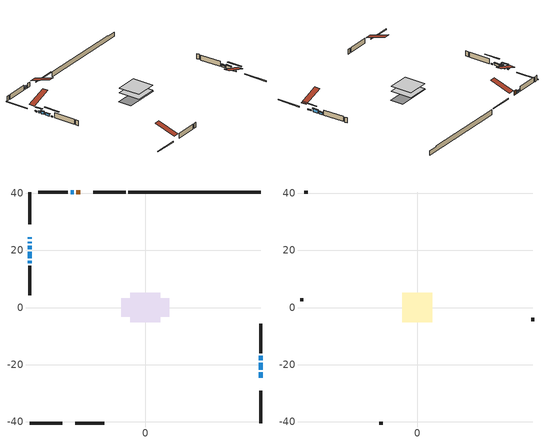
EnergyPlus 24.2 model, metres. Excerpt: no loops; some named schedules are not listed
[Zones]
conditioned space
 floor adiabatic (AdiabaticFloorConstruction): -5.18,-5.18 -5.18,5.18 5.18,5.18 5.18,-5.18 z0.92
 floor foundation (Slab1 construction): -8.38,-3.2 -8.38,3.2 8.38,3.2 8.38,-3.2 z-1.52
 wall outside (RimJoist1 construction): -6.82,40.44 -18.17,40.44 / -40.44,-40.44 -29.09,-40.44 / -40.44,40.44 -40.44,29.09 / 40.44,-40.44 40.44,-29.09 z0.92:1.22
 wall outside (AdiabaticWallConstruction 1): -22.69,40.44 -24.1,40.44 z0.92:2.95
 wall outside (AdiabaticWallConstruction): -40.44,24.57 -40.44,24.01 z0.92:1.13; 40.44,-24.57 40.44,-22.64 z0.92:1.45; -40.44,23.08 -40.44,22.52 / -40.44,19.55 -40.44,17.31 / -25.03,40.44 -26.15,40.44 / 40.44,-18.39 40.44,-16.94 z0.92:1.84; 40.44,-21.71 40.44,-19.32 z0.92:2.39; -40.44,21.6 -40.44,20.47 z0.92:2.04; -40.44,16.38 -40.44,15.46 z0.92:1.35
 wall outside (Wall1 construction): -27.08,40.44 -37.38,40.44 / -24.57,-40.44 -14.27,-40.44 / -40.44,14.54 -40.44,4.24 / 40.44,-16.02 40.44,-5.72 z0.92:3.36
 wall foundation (FoundationWall1 construction): -5.89,40.44,-1.52 -5.89,40.44,0.92 35.81,40.44,0.92 35.81,40.44,0.61 40.44,40.44,0.61 40.44,40.44,-1.52
 window (WindowConstruction 5): -40.44,24.57 -40.44,24.01 z0.92:1.12
 window (WindowConstruction 8): 40.44,-24.57 40.44,-22.64 z0.92:1.45
 window (WindowConstruction 6): -40.44,23.08 -40.44,22.52 z0.92:1.83
 window (WindowConstruction): 40.44,-21.71 40.44,-19.32 z0.92:2.39
 window (WindowConstruction 1): -40.44,21.59 -40.44,20.48 z0.92:2.04
 window (WindowConstruction 2): -40.44,19.55 -40.44,17.31 z0.92:1.83
 window (WindowConstruction 3): -25.03,40.44 -26.15,40.44 z0.92:1.83
 window (WindowConstruction 4): 40.44,-18.39 40.44,-16.94 z0.92:1.83
 window (WindowConstruction 7): -40.44,16.38 -40.44,15.47 z0.92:1.35
 door (Door): -22.69,40.44 -24.1,40.44 z0.92:2.95
 ceiling adiabatic (AdiabaticFloorConstruction): 5.18,-5.18 5.18,5.18 -5.18,5.18 -5.18,-5.18 z0.92
attic - vented
 floor to conditioned space (Floor1 construction Reversed): -5.18,-5.18 -5.18,5.18 5.18,5.18 5.18,-5.18 z3.36
 wall outside (Wall2 construction): -38.31,40.44 -39.51,40.44 / -13.34,-40.44 -12.14,-40.44 / -40.44,3.31 -40.44,2.11 / 40.44,-4.79 40.44,-3.58 z0.92:3.36
 roof outside (Roof1 construction): -21.76,40.44,3.36 -21.76,30.34,6.72 -19.1,30.34,6.72 -19.1,40.44,3.36; -25.5,-40.44,3.36 -25.5,-30.34,6.72 -28.16,-30.34,6.72 -28.16,-40.44,3.36; -40.44,25.5,3.36 -30.34,25.5,6.72 -30.34,28.16,6.72 -40.44,28.16,3.36; 40.44,-25.5,3.36 30.34,-25.5,6.72 30.34,-28.16,6.72 40.44,-28.16,3.36
shading: -40.44,23.71 -40.44,24.87 -40.9,24.87 -40.9,23.71 z1.42; 40.44,-19.9 40.44,-27.31 40.9,-27.31 40.9,-19.9 z4.19; -40.44,21 -40.44,24.6 -40.9,24.6 -40.9,21 z3.36; 40.44,-19.02 40.44,-22.01 40.9,-22.01 40.9,-19.02 z2.69; -40.44,20.18 -40.44,21.89 -40.9,21.89 -40.9,20.18 z2.34; -40.44,17.01 -40.44,19.85 -40.9,19.85 -40.9,17.01 z2.13; -26.45,40.44 -24.73,40.44 -24.73,40.9 -26.45,40.9 z2.13; 40.44,-16.65 40.44,-18.69 40.9,-18.69 40.9,-16.65 z2.13; -40.44,12.12 -40.44,19.73 -40.9,19.73 -40.9,12.12 z4.7
[Building]
Building 1: Terrain=Suburbs
[Site:Location]
Cold Lake AP_AB: Latitude {deg}=54.42; Longitude {deg}=-110.23; Time Zone {hr}=-7; Elevation {m}=541; Keep Site Location Information=Yes
[Site:GroundTemperature:Shallow]
-2.84258, -5.28083, -5.47609, -4.31902, 0.325987, 4.94935, 8.95756, 11.4967, 11.7124, 9.64724, 5.74124, 1.25971
[Site:WaterMainsTemperature]
Calculation Method=Schedule; Temperature Schedule=mains temperature schedule
[Material] Roughness=Rough; Thermal Absorptance=0.9
Name | Thickness {m} | Conductivity {W/m-K} | Density {kg/m3} | Specific Heat {J/kg-K} | Solar Absorptance | Visible Absorptance
asphalt or fiberglass shingles | 0.00635 | 0.162714 | 1121.4 | 1465.45 | 0.4 | 0.4
ceiling loosefill ins | 0.169333 | 0.0480833 | 16.02 | 1046.75 | 0.7 | 0.7
ceiling stud and cavity | 0.1397 | 0.0931187 | 65.682 | 1177.47 | 0.7 | 0.7
concrete 4.0 in. | 0.1016 | 1.803125 | 2242.8 | 837.4 | 0.7 | 0.7
concrete 8.0 in. | 0.2032 | 1.803125 | 2242.8 | 837.4 | 0.7 | 0.7
door material | 0.04445 | 0.0451087 | 512.64 | 1214.23 | 0.7 | 0.7
exterior vertical ins | 0.0904783 | 0.029427 | 32.04 | 1214.23 | 0.7 | 0.7
floor covering | 0.0127 | 0.0433444 | 54.468 | 1339.84 | 0.6 | 0.6
floor rigid ins; wall rigid ins 1 | 0.512978 | 0.029427 | 32.04 | 1214.23 | 0.7 | 0.7
floor stud and cavity | 0.1397 | 1.75129 | 37.0049 | 1207.88 | 0.7 | 0.7
furniture material conditioned space 1 | 0.1524 | 0.115458 | 640.8 | 1214.23 | 0.6 | 0.6
gypsum board | 0.0127 | 0.160291 | 801 | 837.4 | 0.6 | 0.6
gypsum board 1 | 0.0127 | 0.160291 | 801 | 837.4 | 0.7 | 0.7
osb sheathing 0.5 in. | 0.0127 | 0.115458 | 512.64 | 1214.23 | 0.7 | 0.7
osb sheathing 0.75 in. | 0.01905 | 0.115458 | 512.64 | 1214.23 | 0.7 | 0.7
osb sheathing 2.0 in. | 0.0508 | 0.115458 | 512.64 | 1214.23 | 0.7 | 0.7
rim joist rigid ins; wall rigid ins | 0.051816 | 0.029427 | 32.04 | 1214.23 | 0.7 | 0.7
rim joist stud and cavity | 0.0508 | 0.0496917 | 125.044 | 1163.47 | 0.6 | 0.6
wall stud and cavity | 0.1397 | 0.173609 | 139.0536 | 1170.24 | 0.7 | 0.7
wall stud and cavity 1 | 0.0889 | 6.9971 | 50.32683 | 1063.81 | 0.6 | 0.6
wall stud and cavity 2 | 0.0889 | 0.380278 | 52.3479 | 1209.89 | 0.7 | 0.7
wall stud and cavity 3 | 0.0889 | 0.391764 | 83.0341 | 1211.67 | 0.7 | 0.7
wood siding | 0.0254 | 0.102417 | 544.68 | 1172.36 | 0.4 | 0.4
wood siding 1 | 0.00254 | 0.102417 | 544.68 | 1172.36 | 0.4 | 0.4
wood siding 2; wood siding 3; wood siding 4 | 0.0254 | 0.102417 | 544.68 | 1172.36 | 0.7 | 0.7
[WindowMaterial:SimpleGlazingSystem]
Name | U-Factor {W/m2-K} | Solar Heat Gain Coefficient
WindowMaterial | 2.89919 | 0.65
WindowMaterial 1 | 2.78279 | 0.59
WindowMaterial 2 | 2.77825 | 0.53
WindowMaterial 3 | 2.78222 | 0.56
WindowMaterial 4 | 2.6732 | 0.4
WindowMaterial 5 | 2.75553 | 0.6
WindowMaterial 6 | 3.0542 | 0.41
WindowMaterial 7 | 3.04114 | 0.45
[Construction]
AdiabaticFloorConstruction: floor stud and cavity, floor rigid ins, osb sheathing 0.75 in., floor covering
AdiabaticWallConstruction: wood siding 3, wall rigid ins 1, wall stud and cavity 2, gypsum board
AdiabaticWallConstruction 1: wood siding 4, wall rigid ins 1, wall stud and cavity 2, gypsum board
Door: door material
Floor1 construction Reversed: gypsum board, ceiling stud and cavity, ceiling loosefill ins
FoundationWall1 construction: concrete 8.0 in., gypsum board 1
furniture construction conditioned space 1: furniture material conditioned space 1
PartitionWallConstruction: gypsum board, wall stud and cavity 3, gypsum board
RimJoist1 construction: wood siding 2, rim joist rigid ins, osb sheathing 2.0 in., rim joist stud and cavity
Roof1 construction: asphalt or fiberglass shingles
Slab1 construction: concrete 4.0 in.
Wall1 construction: wood siding, wall rigid ins, osb sheathing 0.5 in., wall stud and cavity, gypsum board
Wall2 construction: wood siding 1, wall stud and cavity 1
WindowConstruction: WindowMaterial
WindowConstruction 1: WindowMaterial 1
WindowConstruction 2; WindowConstruction 3: WindowMaterial 2
WindowConstruction 4: WindowMaterial 3
WindowConstruction 5: WindowMaterial 4
WindowConstruction 6: WindowMaterial 5
WindowConstruction 7: WindowMaterial 6
WindowConstruction 8: WindowMaterial 7
[Zone] Multiplier=1; Part of Total Floor Area=Yes
Name | Volume {m3}
attic - vented | 58.6618
conditioned space | 497.5
[Space]
Name | Zone | Volume {m3}
attic - vented 1 | attic - vented | 58.6618
conditioned space 1 | conditioned space | 497.5
[ZoneInfiltration:EffectiveLeakageArea]
infil attic - vented 1: Zone or Space=attic - vented 1; Schedule=Always On Discrete; Effective Air Leakage Area {cm2}=3965.54; Stack Coefficient=0.000403535; Wind Coefficient=1.35725e-05
[ZoneMixing]
whole house fan mix: Zone or Space=attic - vented; Schedule=Always On Continuous; Design Flow Rate Calculation Method=Flow/Zone; Design Flow Rate {m3/s}=0; Source Zone or Space=conditioned space
[SurfaceProperty:ExposedFoundationPerimeter]
Slab1: Exposed Perimeter Calculation Method=TotalExposedPerimeter; Total Exposed Perimeter {m}=46.33
[InternalMass] Zone or ZoneList=conditioned space; Space or SpaceList=conditioned space 1
Name | Construction | Surface Area {m2}
furniture mass conditioned space 1 | furniture construction conditioned space 1 | 85.8799
partition wall mass | PartitionWallConstruction | 214.7
[Lights]
interior lighting: Zone or ZoneList or Space or SpaceList=conditioned space 1; Schedule=interior lighting schedule; Design Level Calculation Method=LightingLevel; Lighting Level {W}=343.2; Return Air Fraction=0; Fraction Radiant=0.6; Fraction Visible=0.2; Fraction Replaceable=1
[People]
occupants: Zone or ZoneList or Space or SpaceList=conditioned space 1; Number of People Schedule=occupants schedule; Number of People Calculation Method=People; Number of People=3; Fraction Radiant=0.314171; Sensible Heat Fraction=0.56303; Activity Level Schedule=occupants activity schedule; Carbon Dioxide Generation Rate {m3/s-W}=0; Enable ASHRAE 55 Comfort Warnings=No; Mean Radiant Temperature Calculation Type=EnclosureAveraged
[ElectricEquipment] Zone or ZoneList or Space or SpaceList=conditioned space 1; Design Level Calculation Method=EquipmentLevel
Name | Schedule | Design Level {W} | Fraction Latent | Fraction Radiant | Fraction Lost
clothes dryer | clothes dryer schedule | 140.772 | 0.015 | 0.081 | 0.85
clothes washer | clothes washer schedule | 32.1985 | 0.03 | 0.162 | 0.7
cooking range | cooking range schedule | 215.147 | 0.08 | 0.432 | 0.2
dishwasher | dishwasher schedule | 66.8632 | 0.3 | 0.18 | 0.4
fridge | fridge schedule | 72.9452 | 0 | 0.6 | 0
mech vent house fan | mech vent house fan schedule | 0 | 0 | 0 | 1
mech vent house fan cfis | mech vent house fan cfis schedule | 0 | 0 | 0 | 0
misc plug loads | misc plug loads schedule | 494.7 | 0.045 | 0.513 | 0.1
whole house fan | Always On Discrete | 0 | 0 | 0 | 1
[OtherEquipment] Zone or ZoneList or Space or SpaceList=conditioned space 1; Design Level Calculation Method=EquipmentLevel
Name | Fuel Type | Schedule | Design Level {W} | Fraction Latent | Fraction Radiant | Fraction Lost
clothes dryer 1 | Electricity | clothes dryer schedule | 0 | 0.015 | 0.081 | 0.85
cooking range 1 | Electricity | cooking range schedule | 0 | 0.08 | 0.432 | 0.2
general water use latent | None | general water use schedule | 62.594 | 1 | 0 | 0
general water use sensible | None | general water use schedule | -61.6891 | 0 | 0.6 | 0
mech vent house fan latent load | None | Always On Discrete | 0 | 1 | 0 | 0
mech vent house fan sensible load | None | Always On Discrete | 0 | 0 | 0 | 0
water heater energy adjustment1 | NaturalGas | Always On Discrete | 0.01 | 0 | 0 | 1
[ZoneInfiltration:DesignFlowRate] Zone or ZoneList or Space or SpaceList=conditioned space 1; Schedule=Always On Discrete; Design Flow Rate Calculation Method=Flow/Zone; Design Flow Rate {m3/s}=0
infil flow; natural vent flow; whole house fan flow
[Foundation:Kiva]
Foundation Kiva 1: Initial Indoor Air Temperature {C}=18; Wall Height Above Grade {m}=0.919978; Wall Depth Below Slab {m}=0.2032; Custom Block Material Name 1=exterior vertical ins; Custom Block Depth 1 {m}=2.43998; Custom Block X Position 1 {m}=0.2159; Custom Block Z Position 1 {m}=0
[Foundation:Kiva:Settings]
Soil Conductivity {W/m-K}=0.849921; Soil Density {kg/m3}=1842.3; Soil Specific Heat {J/kg-K}=418.7; Ground Solar Absorptivity=0.9; Ground Thermal Absorptivity=0.9; Ground Surface Roughness {m}=0.03; Far-Field Width {m}=40; Deep-Ground Boundary Condition=ZeroFlux; Deep-Ground Depth {m}=40; Minimum Cell Dimension {m}=0.2; Maximum Cell Growth Coefficient=3; Simulation Timestep=Timestep
[Exterior:Lights]
exterior lighting: Schedule=exterior lighting schedule; Design Level {W}=75.6
[Schedule:Constant]
Name | Hourly Value
Always On Continuous; mech vent house fan schedule; mech vent house fan cfis schedule; Always On Discrete | 1
occupants activity schedule | 117.228
fridge schedule | 0
[Schedule:Day:Interval]
interior lighting schedule day: No, 01:00, 0.108182, 04:00, 0.0901515, 05:00, 0.0991667, 06:00, 0.162273, 07:00, 0.270455, 08:00, 0.342576, 10:00, 0.369621, 11:00, 0.351591, 12:00, 0.333561, 13:00, 0.324545, 14:00, 0.31553, 15:00, 0.333561, 16:00, 0.369621, 17:00, 0.450758, 18:00, 0.585985, 19:00, 0.775303, 20:00, 0.955606, 21:00, 0.991667, 22:00, 0.712197, 23:00, 0.360606, 24:00, 0.162273
interior lighting schedule day 1: No, 01:00, 0.100909, 04:00, 0.0840909, 05:00, 0.0925, 06:00, 0.151364, 07:00, 0.252273, 08:00, 0.319545, 10:00, 0.344773, 11:00, 0.327955, 12:00, 0.311136, 13:00, 0.302727, 14:00, 0.294318, 15:00, 0.311136, 16:00, 0.344773, 17:00, 0.420455, 18:00, 0.546591, 19:00, 0.723182, 20:00, 0.891364, 21:00, 0.925, 22:00, 0.664318, 23:00, 0.336364, 24:00, 0.151364
interior lighting schedule day 2: No, 01:00, 0.0927273, 04:00, 0.0772727, 05:00, 0.085, 06:00, 0.139091, 07:00, 0.231818, 08:00, 0.293636, 10:00, 0.316818, 11:00, 0.301364, 12:00, 0.285909, 13:00, 0.278182, 14:00, 0.270455, 15:00, 0.285909, 16:00, 0.316818, 17:00, 0.386364, 18:00, 0.502273, 19:00, 0.664545, 20:00, 0.819091, 21:00, 0.85, 22:00, 0.610455, 23:00, 0.309091, 24:00, 0.139091
interior lighting schedule default day: No, 24:00, 0
[Schedule:Week:Daily]
interior lighting schedule Week Rule - Jan1-Jan27: interior lighting schedule day, interior lighting schedule day, interior lighting schedule day, interior lighting schedule day, interior lighting schedule day, interior lighting schedule day, interior lighting schedule day, interior lighting schedule default day, interior lighting schedule default day, interior lighting schedule default day, interior lighting schedule default day, interior lighting schedule default day
interior lighting schedule Week Rule - Jan28-Feb3: interior lighting schedule day, interior lighting schedule day, interior lighting schedule day, interior lighting schedule day, interior lighting schedule day 1, interior lighting schedule day 1, interior lighting schedule day 1, interior lighting schedule default day, interior lighting schedule default day, interior lighting schedule default day, interior lighting schedule default day, interior lighting schedule default day
interior lighting schedule Week Rule - Feb4-Feb24: interior lighting schedule day 1, interior lighting schedule day 1, interior lighting schedule day 1, interior lighting schedule day 1, interior lighting schedule day 1, interior lighting schedule day 1, interior lighting schedule day 1, interior lighting schedule default day, interior lighting schedule default day, interior lighting schedule default day, interior lighting schedule default day, interior lighting schedule default day
interior lighting schedule Week Rule - Feb25-Mar3: interior lighting schedule day 1, interior lighting schedule day 1, interior lighting schedule day 1, interior lighting schedule day 1, interior lighting schedule day 2, interior lighting schedule day 2, interior lighting schedule day 2, interior lighting schedule default day, interior lighting schedule default day, interior lighting schedule default day, interior lighting schedule default day, interior lighting schedule default day
interior lighting schedule Week Rule - Mar4-Mar31: interior lighting schedule day 2, interior lighting schedule day 2, interior lighting schedule day 2, interior lighting schedule day 2, interior lighting schedule day 2, interior lighting schedule day 2, interior lighting schedule day 2, interior lighting schedule default day, interior lighting schedule default day, interior lighting schedule default day, interior lighting schedule default day, interior lighting schedule default day
interior lighting schedule Week Rule - Apr1-Apr28: interior lighting schedule day 3, interior lighting schedule day 3, interior lighting schedule day 3, interior lighting schedule day 3, interior lighting schedule day 3, interior lighting schedule day 3, interior lighting schedule day 3, interior lighting schedule default day, interior lighting schedule default day, interior lighting schedule default day, interior lighting schedule default day, interior lighting schedule default day
interior lighting schedule Week Rule - Apr29-May5: interior lighting schedule day 3, interior lighting schedule day 3, interior lighting schedule day 4, interior lighting schedule day 4, interior lighting schedule day 4, interior lighting schedule day 4, interior lighting schedule day 4, interior lighting schedule default day, interior lighting schedule default day, interior lighting schedule default day, interior lighting schedule default day, interior lighting schedule default day
interior lighting schedule Week Rule - May6-May26: interior lighting schedule day 4, interior lighting schedule day 4, interior lighting schedule day 4, interior lighting schedule day 4, interior lighting schedule day 4, interior lighting schedule day 4, interior lighting schedule day 4, interior lighting schedule default day, interior lighting schedule default day, interior lighting schedule default day, interior lighting schedule default day, interior lighting schedule default day
interior lighting schedule Week Rule - May27-Jun2: interior lighting schedule day 4, interior lighting schedule day 4, interior lighting schedule day 4, interior lighting schedule day 4, interior lighting schedule day 4, interior lighting schedule day 5, interior lighting schedule day 5, interior lighting schedule default day, interior lighting schedule default day, interior lighting schedule default day, interior lighting schedule default day, interior lighting schedule default day
interior lighting schedule Week Rule - Jun3-Jun30: interior lighting schedule day 5, interior lighting schedule day 5, interior lighting schedule day 5, interior lighting schedule day 5, interior lighting schedule day 5, interior lighting schedule day 5, interior lighting schedule day 5, interior lighting schedule default day, interior lighting schedule default day, interior lighting schedule default day, interior lighting schedule default day, interior lighting schedule default day
interior lighting schedule Week Rule - Jul1-Jul28: interior lighting schedule day 6, interior lighting schedule day 6, interior lighting schedule day 6, interior lighting schedule day 6, interior lighting schedule day 6, interior lighting schedule day 6, interior lighting schedule day 6, interior lighting schedule default day, interior lighting schedule default day, interior lighting schedule default day, interior lighting schedule default day, interior lighting schedule default day
interior lighting schedule Week Rule - Jul29-Aug4: interior lighting schedule day 6, interior lighting schedule day 6, interior lighting schedule day 6, interior lighting schedule day 7, interior lighting schedule day 7, interior lighting schedule day 7, interior lighting schedule day 7, interior lighting schedule default day, interior lighting schedule default day, interior lighting schedule default day, interior lighting schedule default day, interior lighting schedule default day
interior lighting schedule Week Rule - Aug5-Aug25: interior lighting schedule day 7, interior lighting schedule day 7, interior lighting schedule day 7, interior lighting schedule day 7, interior lighting schedule day 7, interior lighting schedule day 7, interior lighting schedule day 7, interior lighting schedule default day, interior lighting schedule default day, interior lighting schedule default day, interior lighting schedule default day, interior lighting schedule default day
interior lighting schedule Week Rule - Aug26-Sep1: interior lighting schedule day 7, interior lighting schedule day 7, interior lighting schedule day 7, interior lighting schedule day 7, interior lighting schedule day 7, interior lighting schedule day 7, interior lighting schedule day 8, interior lighting schedule default day, interior lighting schedule default day, interior lighting schedule default day, interior lighting schedule default day, interior lighting schedule default day
interior lighting schedule Week Rule - Sep2-Sep29: interior lighting schedule day 8, interior lighting schedule day 8, interior lighting schedule day 8, interior lighting schedule day 8, interior lighting schedule day 8, interior lighting schedule day 8, interior lighting schedule day 8, interior lighting schedule default day, interior lighting schedule default day, interior lighting schedule default day, interior lighting schedule default day, interior lighting schedule default day
interior lighting schedule Week Rule - Sep30-Oct6: interior lighting schedule day 8, interior lighting schedule day 9, interior lighting schedule day 9, interior lighting schedule day 9, interior lighting schedule day 9, interior lighting schedule day 9, interior lighting schedule day 9, interior lighting schedule default day, interior lighting schedule default day, interior lighting schedule default day, interior lighting schedule default day, interior lighting schedule default day
interior lighting schedule Week Rule - Oct7-Oct27: interior lighting schedule day 9, interior lighting schedule day 9, interior lighting schedule day 9, interior lighting schedule day 9, interior lighting schedule day 9, interior lighting schedule day 9, interior lighting schedule day 9, interior lighting schedule default day, interior lighting schedule default day, interior lighting schedule default day, interior lighting schedule default day, interior lighting schedule default day
interior lighting schedule Week Rule - Oct28-Nov3: interior lighting schedule day 9, interior lighting schedule day 9, interior lighting schedule day 9, interior lighting schedule day 9, interior lighting schedule day 10, interior lighting schedule day 10, interior lighting schedule day 10, interior lighting schedule default day, interior lighting schedule default day, interior lighting schedule default day, interior lighting schedule default day, interior lighting schedule default day
interior lighting schedule Week Rule - Nov4-Nov24: interior lighting schedule day 10, interior lighting schedule day 10, interior lighting schedule day 10, interior lighting schedule day 10, interior lighting schedule day 10, interior lighting schedule day 10, interior lighting schedule day 10, interior lighting schedule default day, interior lighting schedule default day, interior lighting schedule default day, interior lighting schedule default day, interior lighting schedule default day
interior lighting schedule Week Rule - Nov25-Dec1: interior lighting schedule day 10, interior lighting schedule day 10, interior lighting schedule day 10, interior lighting schedule day 10, interior lighting schedule day 10, interior lighting schedule day 10, interior lighting schedule day 11, interior lighting schedule default day, interior lighting schedule default day, interior lighting schedule default day, interior lighting schedule default day, interior lighting schedule default day
interior lighting schedule Week Rule - Dec2-Dec31: interior lighting schedule day 11, interior lighting schedule day 11, interior lighting schedule day 11, interior lighting schedule day 11, interior lighting schedule day 11, interior lighting schedule day 11, interior lighting schedule day 11, interior lighting schedule default day, interior lighting schedule default day, interior lighting schedule default day, interior lighting schedule default day, interior lighting schedule default day
occupants schedule Week Rule - Jan1-Dec31: occupants schedule day, occupants schedule day, occupants schedule day, occupants schedule day, occupants schedule day, occupants schedule day, occupants schedule day, occupants schedule default day, occupants schedule default day, occupants schedule default day, occupants schedule default day, occupants schedule default day
clothes dryer schedule Week Rule - Jan1-Dec31: clothes dryer schedule day, clothes dryer schedule day, clothes dryer schedule day, clothes dryer schedule day, clothes dryer schedule day, clothes dryer schedule day, clothes dryer schedule day, clothes dryer schedule default day, clothes dryer schedule default day, clothes dryer schedule default day, clothes dryer schedule default day, clothes dryer schedule default day
clothes washer schedule Week Rule - Jan1-Dec31: clothes washer schedule day, clothes washer schedule day, clothes washer schedule day, clothes washer schedule day, clothes washer schedule day, clothes washer schedule day, clothes washer schedule day, clothes washer schedule default day, clothes washer schedule default day, clothes washer schedule default day, clothes washer schedule default day, clothes washer schedule default day
cooking range schedule Week Rule - Jan1-Dec31: cooking range schedule day, cooking range schedule day, cooking range schedule day, cooking range schedule day, cooking range schedule day, cooking range schedule day, cooking range schedule day, cooking range schedule default day, cooking range schedule default day, cooking range schedule default day, cooking range schedule default day, cooking range schedule default day
dishwasher schedule Week Rule - Jan1-Dec31: dishwasher schedule day, dishwasher schedule day, dishwasher schedule day, dishwasher schedule day, dishwasher schedule day, dishwasher schedule day, dishwasher schedule day, dishwasher schedule default day, dishwasher schedule default day, dishwasher schedule default day, dishwasher schedule default day, dishwasher schedule default day
misc plug loads schedule Week Rule - Jan1-Dec31: misc plug loads schedule day, misc plug loads schedule day, misc plug loads schedule day, misc plug loads schedule day, misc plug loads schedule day, misc plug loads schedule day, misc plug loads schedule day, misc plug loads schedule default day, misc plug loads schedule default day, misc plug loads schedule default day, misc plug loads schedule default day, misc plug loads schedule default day
general water use schedule Week Rule - Jan1-Dec31: general water use schedule day, general water use schedule day, general water use schedule day, general water use schedule day, general water use schedule day, general water use schedule day, general water use schedule day, general water use schedule default day, general water use schedule default day, general water use schedule default day, general water use schedule default day, general water use schedule default day
exterior lighting schedule Week Rule - Jan1-Jan27: exterior lighting schedule day, exterior lighting schedule day, exterior lighting schedule day, exterior lighting schedule day, exterior lighting schedule day, exterior lighting schedule day, exterior lighting schedule day, exterior lighting schedule default day, exterior lighting schedule default day, exterior lighting schedule default day, exterior lighting schedule default day, exterior lighting schedule default day
exterior lighting schedule Week Rule - Jan28-Feb3: exterior lighting schedule day, exterior lighting schedule day, exterior lighting schedule day, exterior lighting schedule day, exterior lighting schedule day 1, exterior lighting schedule day 1, exterior lighting schedule day 1, exterior lighting schedule default day, exterior lighting schedule default day, exterior lighting schedule default day, exterior lighting schedule default day, exterior lighting schedule default day
exterior lighting schedule Week Rule - Feb4-Feb24: exterior lighting schedule day 1, exterior lighting schedule day 1, exterior lighting schedule day 1, exterior lighting schedule day 1, exterior lighting schedule day 1, exterior lighting schedule day 1, exterior lighting schedule day 1, exterior lighting schedule default day, exterior lighting schedule default day, exterior lighting schedule default day, exterior lighting schedule default day, exterior lighting schedule default day
exterior lighting schedule Week Rule - Feb25-Mar3: exterior lighting schedule day 1, exterior lighting schedule day 1, exterior lighting schedule day 1, exterior lighting schedule day 1, exterior lighting schedule day 2, exterior lighting schedule day 2, exterior lighting schedule day 2, exterior lighting schedule default day, exterior lighting schedule default day, exterior lighting schedule default day, exterior lighting schedule default day, exterior lighting schedule default day
exterior lighting schedule Week Rule - Mar4-Mar31: exterior lighting schedule day 2, exterior lighting schedule day 2, exterior lighting schedule day 2, exterior lighting schedule day 2, exterior lighting schedule day 2, exterior lighting schedule day 2, exterior lighting schedule day 2, exterior lighting schedule default day, exterior lighting schedule default day, exterior lighting schedule default day, exterior lighting schedule default day, exterior lighting schedule default day
exterior lighting schedule Week Rule - Apr1-Apr28: exterior lighting schedule day 3, exterior lighting schedule day 3, exterior lighting schedule day 3, exterior lighting schedule day 3, exterior lighting schedule day 3, exterior lighting schedule day 3, exterior lighting schedule day 3, exterior lighting schedule default day, exterior lighting schedule default day, exterior lighting schedule default day, exterior lighting schedule default day, exterior lighting schedule default day
exterior lighting schedule Week Rule - Apr29-May5: exterior lighting schedule day 3, exterior lighting schedule day 3, exterior lighting schedule day 4, exterior lighting schedule day 4, exterior lighting schedule day 4, exterior lighting schedule day 4, exterior lighting schedule day 4, exterior lighting schedule default day, exterior lighting schedule default day, exterior lighting schedule default day, exterior lighting schedule default day, exterior lighting schedule default day
exterior lighting schedule Week Rule - May6-May26: exterior lighting schedule day 4, exterior lighting schedule day 4, exterior lighting schedule day 4, exterior lighting schedule day 4, exterior lighting schedule day 4, exterior lighting schedule day 4, exterior lighting schedule day 4, exterior lighting schedule default day, exterior lighting schedule default day, exterior lighting schedule default day, exterior lighting schedule default day, exterior lighting schedule default day
exterior lighting schedule Week Rule - May27-Jun2: exterior lighting schedule day 4, exterior lighting schedule day 4, exterior lighting schedule day 4, exterior lighting schedule day 4, exterior lighting schedule day 4, exterior lighting schedule day 5, exterior lighting schedule day 5, exterior lighting schedule default day, exterior lighting schedule default day, exterior lighting schedule default day, exterior lighting schedule default day, exterior lighting schedule default day
exterior lighting schedule Week Rule - Jun3-Jun30: exterior lighting schedule day 5, exterior lighting schedule day 5, exterior lighting schedule day 5, exterior lighting schedule day 5, exterior lighting schedule day 5, exterior lighting schedule day 5, exterior lighting schedule day 5, exterior lighting schedule default day, exterior lighting schedule default day, exterior lighting schedule default day, exterior lighting schedule default day, exterior lighting schedule default day
exterior lighting schedule Week Rule - Jul1-Jul28: exterior lighting schedule day 6, exterior lighting schedule day 6, exterior lighting schedule day 6, exterior lighting schedule day 6, exterior lighting schedule day 6, exterior lighting schedule day 6, exterior lighting schedule day 6, exterior lighting schedule default day, exterior lighting schedule default day, exterior lighting schedule default day, exterior lighting schedule default day, exterior lighting schedule default day
exterior lighting schedule Week Rule - Jul29-Aug4: exterior lighting schedule day 6, exterior lighting schedule day 6, exterior lighting schedule day 6, exterior lighting schedule day 7, exterior lighting schedule day 7, exterior lighting schedule day 7, exterior lighting schedule day 7, exterior lighting schedule default day, exterior lighting schedule default day, exterior lighting schedule default day, exterior lighting schedule default day, exterior lighting schedule default day
exterior lighting schedule Week Rule - Aug5-Aug25: exterior lighting schedule day 7, exterior lighting schedule day 7, exterior lighting schedule day 7, exterior lighting schedule day 7, exterior lighting schedule day 7, exterior lighting schedule day 7, exterior lighting schedule day 7, exterior lighting schedule default day, exterior lighting schedule default day, exterior lighting schedule default day, exterior lighting schedule default day, exterior lighting schedule default day
exterior lighting schedule Week Rule - Aug26-Sep1: exterior lighting schedule day 7, exterior lighting schedule day 7, exterior lighting schedule day 7, exterior lighting schedule day 7, exterior lighting schedule day 7, exterior lighting schedule day 7, exterior lighting schedule day 8, exterior lighting schedule default day, exterior lighting schedule default day, exterior lighting schedule default day, exterior lighting schedule default day, exterior lighting schedule default day
exterior lighting schedule Week Rule - Sep2-Sep29: exterior lighting schedule day 8, exterior lighting schedule day 8, exterior lighting schedule day 8, exterior lighting schedule day 8, exterior lighting schedule day 8, exterior lighting schedule day 8, exterior lighting schedule day 8, exterior lighting schedule default day, exterior lighting schedule default day, exterior lighting schedule default day, exterior lighting schedule default day, exterior lighting schedule default day
exterior lighting schedule Week Rule - Sep30-Oct6: exterior lighting schedule day 8, exterior lighting schedule day 9, exterior lighting schedule day 9, exterior lighting schedule day 9, exterior lighting schedule day 9, exterior lighting schedule day 9, exterior lighting schedule day 9, exterior lighting schedule default day, exterior lighting schedule default day, exterior lighting schedule default day, exterior lighting schedule default day, exterior lighting schedule default day
exterior lighting schedule Week Rule - Oct7-Oct27: exterior lighting schedule day 9, exterior lighting schedule day 9, exterior lighting schedule day 9, exterior lighting schedule day 9, exterior lighting schedule day 9, exterior lighting schedule day 9, exterior lighting schedule day 9, exterior lighting schedule default day, exterior lighting schedule default day, exterior lighting schedule default day, exterior lighting schedule default day, exterior lighting schedule default day
exterior lighting schedule Week Rule - Oct28-Nov3: exterior lighting schedule day 9, exterior lighting schedule day 9, exterior lighting schedule day 9, exterior lighting schedule day 9, exterior lighting schedule day 10, exterior lighting schedule day 10, exterior lighting schedule day 10, exterior lighting schedule default day, exterior lighting schedule default day, exterior lighting schedule default day, exterior lighting schedule default day, exterior lighting schedule default day
exterior lighting schedule Week Rule - Nov4-Nov24: exterior lighting schedule day 10, exterior lighting schedule day 10, exterior lighting schedule day 10, exterior lighting schedule day 10, exterior lighting schedule day 10, exterior lighting schedule day 10, exterior lighting schedule day 10, exterior lighting schedule default day, exterior lighting schedule default day, exterior lighting schedule default day, exterior lighting schedule default day, exterior lighting schedule default day
exterior lighting schedule Week Rule - Nov25-Dec1: exterior lighting schedule day 10, exterior lighting schedule day 10, exterior lighting schedule day 10, exterior lighting schedule day 10, exterior lighting schedule day 10, exterior lighting schedule day 10, exterior lighting schedule day 11, exterior lighting schedule default day, exterior lighting schedule default day, exterior lighting schedule default day, exterior lighting schedule default day, exterior lighting schedule default day
exterior lighting schedule Week Rule - Dec2-Dec31: exterior lighting schedule day 11, exterior lighting schedule day 11, exterior lighting schedule day 11, exterior lighting schedule day 11, exterior lighting schedule day 11, exterior lighting schedule day 11, exterior lighting schedule day 11, exterior lighting schedule default day, exterior lighting schedule default day, exterior lighting schedule default day, exterior lighting schedule default day, exterior lighting schedule default day
[Schedule:Year]
interior lighting schedule: interior lighting schedule Week Rule - Jan1-Jan27, 1, 1, 1, 27, interior lighting schedule Week Rule - Jan28-Feb3, 1, 28, 2, 3, interior lighting schedule Week Rule - Feb4-Feb24, 2, 4, 2, 24, interior lighting schedule Week Rule - Feb25-Mar3, 2, 25, 3, 3, interior lighting schedule Week Rule - Mar4-Mar31, 3, 4, 3, 31, interior lighting schedule Week Rule - Apr1-Apr28, 4, 1, 4, 28, interior lighting schedule Week Rule - Apr29-May5, 4, 29, 5, 5, interior lighting schedule Week Rule - May6-May26, 5, 6, 5, 26, interior lighting schedule Week Rule - May27-Jun2, 5, 27, 6, 2, interior lighting schedule Week Rule - Jun3-Jun30, 6, 3, 6, 30, interior lighting schedule Week Rule - Jul1-Jul28, 7, 1, 7, 28, interior lighting schedule Week Rule - Jul29-Aug4, 7, 29, 8, 4, interior lighting schedule Week Rule - Aug5-Aug25, 8, 5, 8, 25, interior lighting schedule Week Rule - Aug26-Sep1, 8, 26, 9, 1, interior lighting schedule Week Rule - Sep2-Sep29, 9, 2, 9, 29, interior lighting schedule Week Rule - Sep30-Oct6, 9, 30, 10, 6, interior lighting schedule Week Rule - Oct7-Oct27, 10, 7, 10, 27, interior lighting schedule Week Rule - Oct28-Nov3, 10, 28, 11, 3, interior lighting schedule Week Rule - Nov4-Nov24, 11, 4, 11, 24, interior lighting schedule Week Rule - Nov25-Dec1, 11, 25, 12, 1, interior lighting schedule Week Rule - Dec2-Dec31, 12, 2, 12, 31
occupants schedule: occupants schedule Week Rule - Jan1-Dec31, 1, 1, 12, 31
clothes dryer schedule: clothes dryer schedule Week Rule - Jan1-Dec31, 1, 1, 12, 31
clothes washer schedule: clothes washer schedule Week Rule - Jan1-Dec31, 1, 1, 12, 31
cooking range schedule: cooking range schedule Week Rule - Jan1-Dec31, 1, 1, 12, 31
dishwasher schedule: dishwasher schedule Week Rule - Jan1-Dec31, 1, 1, 12, 31
misc plug loads schedule: misc plug loads schedule Week Rule - Jan1-Dec31, 1, 1, 12, 31
general water use schedule: general water use schedule Week Rule - Jan1-Dec31, 1, 1, 12, 31
exterior lighting schedule: exterior lighting schedule Week Rule - Jan1-Jan27, 1, 1, 1, 27, exterior lighting schedule Week Rule - Jan28-Feb3, 1, 28, 2, 3, exterior lighting schedule Week Rule - Feb4-Feb24, 2, 4, 2, 24, exterior lighting schedule Week Rule - Feb25-Mar3, 2, 25, 3, 3, exterior lighting schedule Week Rule - Mar4-Mar31, 3, 4, 3, 31, exterior lighting schedule Week Rule - Apr1-Apr28, 4, 1, 4, 28, exterior lighting schedule Week Rule - Apr29-May5, 4, 29, 5, 5, exterior lighting schedule Week Rule - May6-May26, 5, 6, 5, 26, exterior lighting schedule Week Rule - May27-Jun2, 5, 27, 6, 2, exterior lighting schedule Week Rule - Jun3-Jun30, 6, 3, 6, 30, exterior lighting schedule Week Rule - Jul1-Jul28, 7, 1, 7, 28, exterior lighting schedule Week Rule - Jul29-Aug4, 7, 29, 8, 4, exterior lighting schedule Week Rule - Aug5-Aug25, 8, 5, 8, 25, exterior lighting schedule Week Rule - Aug26-Sep1, 8, 26, 9, 1, exterior lighting schedule Week Rule - Sep2-Sep29, 9, 2, 9, 29, exterior lighting schedule Week Rule - Sep30-Oct6, 9, 30, 10, 6, exterior lighting schedule Week Rule - Oct7-Oct27, 10, 7, 10, 27, exterior lighting schedule Week Rule - Oct28-Nov3, 10, 28, 11, 3, exterior lighting schedule Week Rule - Nov4-Nov24, 11, 4, 11, 24, exterior lighting schedule Week Rule - Nov25-Dec1, 11, 25, 12, 1, exterior lighting schedule Week Rule - Dec2-Dec31, 12, 2, 12, 31
[Schedule:Compact]
mains temperature schedule: Through: 01/01, For: AllDays, Until: 24:00, 3.23667, Through: 01/02, For: AllDays, Until: 24:00, 3.16222, Through: 01/03, For: AllDays, Until: 24:00, 3.08889, Through: 01/04, For: AllDays, Until: 24:00, 3.01667, Through: 01/05, For: AllDays, Until: 24:00, 2.945, Through: 01/06, For: AllDays, Until: 24:00, 2.87444, Through: 01/07, For: AllDays, Until: 24:00, 2.805, Through: 01/08, For: AllDays, Until: 24:00, 2.73667, Through: 01/09, For: AllDays, Until: 24:00, 2.66944, Through: 01/10, For: AllDays, Until: 24:00, 2.60278, Through: 01/11, For: AllDays, Until: 24:00, 2.53778, Through: 01/12, For: AllDays, Until: 24:00, 2.47389, Through: 01/13, For: AllDays, Until: 24:00, 2.41056, Through: 01/14, For: AllDays, Until: 24:00, 2.34889, Through: 01/15, For: AllDays, Until: 24:00, 2.28833, Through: 01/16, For: AllDays, Until: 24:00, 2.22889, Through: 01/17, For: AllDays, Until: 24:00, 2.17056, Through: 01/18, For: AllDays, Until: 24:00, 2.11333, Through: 01/19, For: AllDays, Until: 24:00, 2.05722, Through: 01/20, For: AllDays, Until: 24:00, 2.00278, Through: 01/21, For: AllDays, Until: 24:00, 1.94944, Through: 01/22, For: AllDays, Until: 24:00, 1.89778, Through: 01/23, For: AllDays, Until: 24:00, 1.84667, Through: 01/24, For: AllDays, Until: 24:00, 1.79722, Through: 01/25, For: AllDays, Until: 24:00, 1.74944, Through: 01/26, For: AllDays, Until: 24:00, 1.70278, Through: 01/27, For: AllDays, Until: 24:00, 1.65722, Through: 01/28, For: AllDays, Until: 24:00, 1.61333, Through: 01/29, For: AllDays, Until: 24:00, 1.57056, Through: 01/30, For: AllDays, Until: 24:00, 1.52944, Through: 01/31, For: AllDays, Until: 24:00, 1.48944, Through: 02/01, For: AllDays, Until: 24:00, 1.45111, Through: 02/02, For: AllDays, Until: 24:00, 1.41444, Through: 02/03, For: AllDays, Until: 24:00, 1.37889, Through: 02/04, For: AllDays, Until: 24:00, 1.345, Through: 02/05, For: AllDays, Until: 24:00, 1.31222, Through: 02/06, For: AllDays, Until: 24:00, 1.28111, Through: 02/07, For: AllDays, Until: 24:00, 1.25167, Through: 02/08, For: AllDays, Until: 24:00, 1.22333, Through: 02/09, For: AllDays, Until: 24:00, 1.19667, Through: 02/10, For: AllDays, Until: 24:00, 1.17167, Through: 02/11, For: AllDays, Until: 24:00, 1.14833, Through: 02/12, For: AllDays, Until: 24:00, 1.12611, Through: 02/13, For: AllDays, Until: 24:00, 1.10556, Through: 02/14, For: AllDays, Until: 24:00, 1.08667, Through: 02/15, For: AllDays, Until: 24:00, 1.06889, Through: 02/16, For: AllDays, Until: 24:00, 1.05278, Through: 02/17, For: AllDays, Until: 24:00, 1.03889, Through: 02/18, For: AllDays, Until: 24:00, 1.02556, Through: 02/19, For: AllDays, Until: 24:00, 1.01444, Through: 02/20, For: AllDays, Until: 24:00, 1.005, Through: 02/21, For: AllDays, Until: 24:00, 0.996667, Through: 02/22, For: AllDays, Until: 24:00, 0.99, Through: 02/23, For: AllDays, Until: 24:00, 0.985, Through: 02/24, For: AllDays, Until: 24:00, 0.981667, Through: 02/25, For: AllDays, Until: 24:00, 0.98, Through: 02/26, For: AllDays, Until: 24:00, 0.979444, Through: 02/27, For: AllDays, Until: 24:00, 0.981111, Through: 02/28, For: AllDays, Until: 24:00, 0.983889, Through: 03/01, For: AllDays, Until: 24:00, 0.988333, Through: 03/02, For: AllDays, Until: 24:00, 0.994444, Through: 03/03, For: AllDays, Until: 24:00, 1.00167, Through: 03/04, For: AllDays, Until: 24:00, 1.01111, Through: 03/05, For: AllDays, Until: 24:00, 1.02167, Through: 03/06, For: AllDays, Until: 24:00, 1.03389, Through: 03/07, For: AllDays, Until: 24:00, 1.04778, Through: 03/08, For: AllDays, Until: 24:00, 1.06333, Through: 03/09, For: AllDays, Until: 24:00, 1.08, Through: 03/10, For: AllDays, Until: 24:00, 1.09833, Through: 03/11, For: AllDays, Until: 24:00, 1.11833, Through: 03/12, For: AllDays, Until: 24:00, 1.14, Through: 03/13, For: AllDays, Until: 24:00, 1.16333, Through: 03/14, For: AllDays, Until: 24:00, 1.18778, Through: 03/15, For: AllDays, Until: 24:00, 1.21389, Through: 03/16, For: AllDays, Until: 24:00, 1.24167, Through: 03/17, For: AllDays, Until: 24:00, 1.27056, Through: 03/18, For: AllDays, Until: 24:00, 1.30111, Through: 03/19, For: AllDays, Until: 24:00, 1.33333, Through: 03/20, For: AllDays, Until: 24:00, 1.36667, Through: 03/21, For: AllDays, Until: 24:00, 1.40167, Through: 03/22, For: AllDays, Until: 24:00, 1.43833, Through: 03/23, For: AllDays, Until: 24:00, 1.47611, Through: 03/24, For: AllDays, Until: 24:00, 1.51556, Through: 03/25, For: AllDays, Until: 24:00, 1.55611, Through: 03/26, For: AllDays, Until: 24:00, 1.59833, Through: 03/27, For: AllDays, Until: 24:00, 1.64167, Through: 03/28, For: AllDays, Until: 24:00, 1.68667, Through: 03/29, For: AllDays, Until: 24:00, 1.73278, Through: 03/30, For: AllDays, Until: 24:00, 1.78056, Through: 03/31, For: AllDays, Until: 24:00, 1.82944, Through: 04/01, For: AllDays, Until: 24:00, 1.87944, Through: 04/02, For: AllDays, Until: 24:00, 1.93111, Through: 04/03, For: AllDays, Until: 24:00, 1.98389, Through: 04/04, For: AllDays, Until: 24:00, 2.03833, Through: 04/05, For: AllDays, Until: 24:00, 2.09333, Through: 04/06, For: AllDays, Until: 24:00, 2.15, Through: 04/07, For: AllDays, Until: 24:00, 2.20778, Through: 04/08, For: AllDays, Until: 24:00, 2.26722, Through: 04/09, For: AllDays, Until: 24:00, 2.32722, Through: 04/10, For: AllDays, Until: 24:00, 2.38889, Through: 04/11, For: AllDays, Until: 24:00, 2.45167, Through: 04/12, For: AllDays, Until: 24:00, 2.515, Through: 04/13, For: AllDays, Until: 24:00, 2.58, Through: 04/14, For: AllDays, Until: 24:00, 2.64611, Through: 04/15, For: AllDays, Until: 24:00, 2.71278, Through: 04/16, For: AllDays, Until: 24:00, 2.78111, Through: 04/17, For: AllDays, Until: 24:00, 2.85, Through: 04/18, For: AllDays, Until: 24:00, 2.92056, Through: 04/19, For: AllDays, Until: 24:00, 2.99167, Through: 04/20, For: AllDays, Until: 24:00, 3.06333, Through: 04/21, For: AllDays, Until: 24:00, 3.13667, Through: 04/22, For: AllDays, Until: 24:00, 3.21056, Through: 04/23, For: AllDays, Until: 24:00, 3.28556, Through: 04/24, For: AllDays, Until: 24:00, 3.36111, Through: 04/25, For: AllDays, Until: 24:00, 3.43778, Through: 04/26, For: AllDays, Until: 24:00, 3.51556, Through: 04/27, For: AllDays, Until: 24:00, 3.59389, Through: 04/28, For: AllDays, Until: 24:00, 3.67278, Through: 04/29, For: AllDays, Until: 24:00, 3.75278, Through: 04/30, For: AllDays, Until: 24:00, 3.83389, Through: 05/01, For: AllDays, Until: 24:00, 3.915, Through: 05/02, For: AllDays, Until: 24:00, 3.99722, Through: 05/03, For: AllDays, Until: 24:00, 4.08, Through: 05/04, For: AllDays, Until: 24:00, 4.16333, Through: 05/05, For: AllDays, Until: 24:00, 4.24722, Through: 05/06, For: AllDays, Until: 24:00, 4.33222, Through: 05/07, For: AllDays, Until: 24:00, 4.41722, Through: 05/08, For: AllDays, Until: 24:00, 4.50333, Through: 05/09, For: AllDays, Until: 24:00, 4.58944, Through: 05/10, For: AllDays, Until: 24:00, 4.67611, Through: 05/11, For: AllDays, Until: 24:00, 4.76389, Through: 05/12, For: AllDays, Until: 24:00, 4.85167, Through: 05/13, For: AllDays, Until: 24:00, 4.93944, Through: 05/14, For: AllDays, Until: 24:00, 5.02833, Through: 05/15, For: AllDays, Until: 24:00, 5.11722, Through: 05/16, For: AllDays, Until: 24:00, 5.20667, Through: 05/17, For: AllDays, Until: 24:00, 5.29611, Through: 05/18, For: AllDays, Until: 24:00, 5.38611, Through: 05/19, For: AllDays, Until: 24:00, 5.47611, Through: 05/20, For: AllDays, Until: 24:00, 5.56667, Through: 05/21, For: AllDays, Until: 24:00, 5.65722, Through: 05/22, For: AllDays, Until: 24:00, 5.74833, Through: 05/23, For: AllDays, Until: 24:00, 5.83944, Through: 05/24, For: AllDays, Until: 24:00, 5.93056, Through: 05/25, For: AllDays, Until: 24:00, 6.02167, Through: 05/26, For: AllDays, Until: 24:00, 6.11278, Through: 05/27, For: AllDays, Until: 24:00, 6.20444, Through: 05/28, For: AllDays, Until: 24:00, 6.29556, Through: 05/29, For: AllDays, Until: 24:00, 6.38722, Through: 05/30, For: AllDays, Until: 24:00, 6.47833, Through: 05/31, For: AllDays, Until: 24:00, 6.57, Through: 06/01, For: AllDays, Until: 24:00, 6.66111, Through: 06/02, For: AllDays, Until: 24:00, 6.75222, Through: 06/03, For: AllDays, Until: 24:00, 6.84333, Through: 06/04, For: AllDays, Until: 24:00, 6.93389, Through: 06/05, For: AllDays, Until: 24:00, 7.02444, Through: 06/06, For: AllDays, Until: 24:00, 7.115, Through: 06/07, For: AllDays, Until: 24:00, 7.20556, Through: 06/08, For: AllDays, Until: 24:00, 7.295, Through: 06/09, For: AllDays, Until: 24:00, 7.385, Through: 06/10, For: AllDays, Until: 24:00, 7.47389, Through: 06/11, For: AllDays, Until: 24:00, 7.56333, Through: 06/12, For: AllDays, Until: 24:00, 7.65167, Through: 06/13, For: AllDays, Until: 24:00, 7.74, Through: 06/14, For: AllDays, Until: 24:00, 7.82778, Through: 06/15, For: AllDays, Until: 24:00, 7.915, Through: 06/16, For: AllDays, Until: 24:00, 8.00167, Through: 06/17, For: AllDays, Until: 24:00, 8.08778, Through: 06/18, For: AllDays, Until: 24:00, 8.17389, Through: 06/19, For: AllDays, Until: 24:00, 8.25889, Through: 06/20, For: AllDays, Until: 24:00, 8.34333, Through: 06/21, For: AllDays, Until: 24:00, 8.42722, Through: 06/22, For: AllDays, Until: 24:00, 8.51111, Through: 06/23, For: AllDays, Until: 24:00, 8.59333, Through: 06/24, For: AllDays, Until: 24:00, 8.67556, Through: 06/25, For: AllDays, Until: 24:00, 8.75667, Through: 06/26, For: AllDays, Until: 24:00, 8.83778, Through: 06/27, For: AllDays, Until: 24:00, 8.91722, Through: 06/28, For: AllDays, Until: 24:00, 8.99667, Through: 06/29, For: AllDays, Until: 24:00, 9.07444, Through: 06/30, For: AllDays, Until: 24:00, 9.15222, Through: 07/01, For: AllDays, Until: 24:00, 9.22889, Through: 07/02, For: AllDays, Until: 24:00, 9.30444, Through: 07/03, For: AllDays, Until: 24:00, 9.37944, Through: 07/04, For: AllDays, Until: 24:00, 9.45333, Through: 07/05, For: AllDays, Until: 24:00, 9.52611, Through: 07/06, For: AllDays, Until: 24:00, 9.59833, Through: 07/07, For: AllDays, Until: 24:00, 9.66944, Through: 07/08, For: AllDays, Until: 24:00, 9.73944, Through: 07/09, For: AllDays, Until: 24:00, 9.80833, Through: 07/10, For: AllDays, Until: 24:00, 9.87611, Through: 07/11, For: AllDays, Until: 24:00, 9.94333, Through: 07/12, For: AllDays, Until: 24:00, 10.0089, Through: 07/13, For: AllDays, Until: 24:00, 10.0739, Through: 07/14, For: AllDays, Until: 24:00, 10.1372, Through: 07/15, For: AllDays, Until: 24:00, 10.2, Through: 07/16, For: AllDays, Until: 24:00, 10.2611, Through: 07/17, For: AllDays, Until: 24:00, 10.3217, Through: 07/18, For: AllDays, Until: 24:00, 10.3806, Through: 07/19, For: AllDays, Until: 24:00, 10.4383, Through: 07/20, For: AllDays, Until: 24:00, 10.4944, Through: 07/21, For: AllDays, Until: 24:00, 10.55, Through: 07/22, For: AllDays, Until: 24:00, 10.6039, Through: 07/23, For: AllDays, Until: 24:00, 10.6567, Through: 07/24, For: AllDays, Until: 24:00, 10.7083, Through: 07/25, For: AllDays, Until: 24:00, 10.7583, Through: 07/26, For: AllDays, Until: 24:00, 10.8072, Through: 07/27, For: AllDays, Until: 24:00, 10.8544, Through: 07/28, For: AllDays, Until: 24:00, 10.9006, Through: 07/29, For: AllDays, Until: 24:00, 10.9456, Through: 07/30, For: AllDays, Until: 24:00, 10.9889, Through: 07/31, For: AllDays, Until: 24:00, 11.0306, Through: 08/01, For: AllDays, Until: 24:00, 11.0711, Through: 08/02, For: AllDays, Until: 24:00, 11.1106, Through: 08/03, For: AllDays, Until: 24:00, 11.1483, Through: 08/04, For: AllDays, Until: 24:00, 11.1844, Through: 08/05, For: AllDays, Until: 24:00, 11.2194, Through: 08/06, For: AllDays, Until: 24:00, 11.2528, Through: 08/07, For: AllDays, Until: 24:00, 11.2844, Through: 08/08, For: AllDays, Until: 24:00, 11.315, Through: 08/09, For: AllDays, Until: 24:00, 11.3439, Through: 08/10, For: AllDays, Until: 24:00, 11.3717, Through: 08/11, For: AllDays, Until: 24:00, 11.3978, Through: 08/12, For: AllDays, Until: 24:00, 11.4222, Through: 08/13, For: AllDays, Until: 24:00, 11.445, Through: 08/14, For: AllDays, Until: 24:00, 11.4661, Through: 08/15, For: AllDays, Until: 24:00, 11.4861, Through: 08/16, For: AllDays, Until: 24:00, 11.5044, Through: 08/17, For: AllDays, Until: 24:00, 11.5211, Through: 08/18, For: AllDays, Until: 24:00, 11.5367, Through: 08/19, For: AllDays, Until: 24:00, 11.55, Through: 08/20, For: AllDays, Until: 24:00, 11.5622, Through: 08/21, For: AllDays, Until: 24:00, 11.5728, Through: 08/22, For: AllDays, Until: 24:00, 11.5817, Through: 08/23, For: AllDays, Until: 24:00, 11.5894, Through: 08/24, For: AllDays, Until: 24:00, 11.595, Through: 08/25, For: AllDays, Until: 24:00, 11.5994, Through: 08/26, For: AllDays, Until: 24:00, 11.6022, Through: 08/27, For: AllDays, Until: 24:00, 11.6033, Through: 08/28, For: AllDays, Until: 24:00, 11.6028, Through: 08/29, For: AllDays, Until: 24:00, 11.6011, Through: 08/30, For: AllDays, Until: 24:00, 11.5972, Through: 08/31, For: AllDays, Until: 24:00, 11.5922, Through: 09/01, For: AllDays, Until: 24:00, 11.5856, Through: 09/02, For: AllDays, Until: 24:00, 11.5772, Through: 09/03, For: AllDays, Until: 24:00, 11.5672, Through: 09/04, For: AllDays, Until: 24:00, 11.5561, Through: 09/05, For: AllDays, Until: 24:00, 11.5428, Through: 09/06, For: AllDays, Until: 24:00, 11.5283, Through: 09/07, For: AllDays, Until: 24:00, 11.5122, Through: 09/08, For: AllDays, Until: 24:00, 11.495, Through: 09/09, For: AllDays, Until: 24:00, 11.4756, Through: 09/10, For: AllDays, Until: 24:00, 11.455, Through: 09/11, For: AllDays, Until: 24:00, 11.4328, Through: 09/12, For: AllDays, Until: 24:00, 11.4089, Through: 09/13, For: AllDays, Until: 24:00, 11.3839, Through: 09/14, For: AllDays, Until: 24:00, 11.3572, Through: 09/15, For: AllDays, Until: 24:00, 11.3289, Through: 09/16, For: AllDays, Until: 24:00, 11.2989, Through: 09/17, For: AllDays, Until: 24:00, 11.2678, Through: 09/18, For: AllDays, Until: 24:00, 11.235, Through: 09/19, For: AllDays, Until: 24:00, 11.2006, Through: 09/20, For: AllDays, Until: 24:00, 11.165, Through: 09/21, For: AllDays, Until: 24:00, 11.1283, Through: 09/22, For: AllDays, Until: 24:00, 11.0894, Through: 09/23, For: AllDays, Until: 24:00, 11.0494, Through: 09/24, For: AllDays, Until: 24:00, 11.0083, Through: 09/25, For: AllDays, Until: 24:00, 10.9656, Through: 09/26, For: AllDays, Until: 24:00, 10.9217, Through: 09/27, For: AllDays, Until: 24:00, 10.8761, Through: 09/28, For: AllDays, Until: 24:00, 10.8289, Through: 09/29, For: AllDays, Until: 24:00, 10.7811, Through: 09/30, For: AllDays, Until: 24:00, 10.7317, Through: 10/01, For: AllDays, Until: 24:00, 10.6806, Through: 10/02, For: AllDays, Until: 24:00, 10.6283, Through: 10/03, For: AllDays, Until: 24:00, 10.575, Through: 10/04, For: AllDays, Until: 24:00, 10.5206, Through: 10/05, For: AllDays, Until: 24:00, 10.4644, Through: 10/06, For: AllDays, Until: 24:00, 10.4072, Through: 10/07, For: AllDays, Until: 24:00, 10.3489, Through: 10/08, For: AllDays, Until: 24:00, 10.2894, Through: 10/09, For: AllDays, Until: 24:00, 10.2283, Through: 10/10, For: AllDays, Until: 24:00, 10.1667, Through: 10/11, For: AllDays, Until: 24:00, 10.1033, Through: 10/12, For: AllDays, Until: 24:00, 10.0394, Through: 10/13, For: AllDays, Until: 24:00, 9.97389, Through: 10/14, For: AllDays, Until: 24:00, 9.90722, Through: 10/15, For: AllDays, Until: 24:00, 9.84, Through: 10/16, For: AllDays, Until: 24:00, 9.77111, Through: 10/17, For: AllDays, Until: 24:00, 9.70167, Through: 10/18, For: AllDays, Until: 24:00, 9.63111, Through: 10/19, For: AllDays, Until: 24:00, 9.55944, Through: 10/20, For: AllDays, Until: 24:00, 9.48722, Through: 10/21, For: AllDays, Until: 24:00, 9.41333, Through: 10/22, For: AllDays, Until: 24:00, 9.33944, Through: 10/23, For: AllDays, Until: 24:00, 9.26389, Through: 10/24, For: AllDays, Until: 24:00, 9.18778, Through: 10/25, For: AllDays, Until: 24:00, 9.11056, Through: 10/26, For: AllDays, Until: 24:00, 9.03278, Through: 10/27, For: AllDays, Until: 24:00, 8.95389, Through: 10/28, For: AllDays, Until: 24:00, 8.87444, Through: 10/29, For: AllDays, Until: 24:00, 8.79444, Through: 10/30, For: AllDays, Until: 24:00, 8.71333, Through: 10/31, For: AllDays, Until: 24:00, 8.63167, Through: 11/01, For: AllDays, Until: 24:00, 8.54889, Through: 11/02, For: AllDays, Until: 24:00, 8.46611, Through: 11/03, For: AllDays, Until: 24:00, 8.38222, Through: 11/04, For: AllDays, Until: 24:00, 8.29778, Through: 11/05, For: AllDays, Until: 24:00, 8.21333, Through: 11/06, For: AllDays, Until: 24:00, 8.12778, Through: 11/07, For: AllDays, Until: 24:00, 8.04167, Through: 11/08, For: AllDays, Until: 24:00, 7.955, Through: 11/09, For: AllDays, Until: 24:00, 7.86778, Through: 11/10, For: AllDays, Until: 24:00, 7.78056, Through: 11/11, For: AllDays, Until: 24:00, 7.69222, Through: 11/12, For: AllDays, Until: 24:00, 7.60389, Through: 11/13, For: AllDays, Until: 24:00, 7.51556, Through: 11/14, For: AllDays, Until: 24:00, 7.42611, Through: 11/15, For: AllDays, Until: 24:00, 7.33667, Through: 11/16, For: AllDays, Until: 24:00, 7.24667, Through: 11/17, For: AllDays, Until: 24:00, 7.15667, Through: 11/18, For: AllDays, Until: 24:00, 7.06667, Through: 11/19, For: AllDays, Until: 24:00, 6.97611, Through: 11/20, For: AllDays, Until: 24:00, 6.885, Through: 11/21, For: AllDays, Until: 24:00, 6.79444, Through: 11/22, For: AllDays, Until: 24:00, 6.70333, Through: 11/23, For: AllDays, Until: 24:00, 6.61222, Through: 11/24, For: AllDays, Until: 24:00, 6.52056, Through: 11/25, For: AllDays, Until: 24:00, 6.42944, Through: 11/26, For: AllDays, Until: 24:00, 6.33778, Through: 11/27, For: AllDays, Until: 24:00, 6.24667, Through: 11/28, For: AllDays, Until: 24:00, 6.155, Through: 11/29, For: AllDays, Until: 24:00, 6.06389, Through: 11/30, For: AllDays, Until: 24:00, 5.97278, Through: 12/01, For: AllDays, Until: 24:00, 5.88111, Through: 12/02, For: AllDays, Until: 24:00, 5.79056, Through: 12/03, For: AllDays, Until: 24:00, 5.69944, Through: 12/04, For: AllDays, Until: 24:00, 5.60833, Through: 12/05, For: AllDays, Until: 24:00, 5.51833, Through: 12/06, For: AllDays, Until: 24:00, 5.42778, Through: 12/07, For: AllDays, Until: 24:00, 5.33778, Through: 12/08, For: AllDays, Until: 24:00, 5.24778, Through: 12/09, For: AllDays, Until: 24:00, 5.15833, Through: 12/10, For: AllDays, Until: 24:00, 5.06944, Through: 12/11, For: AllDays, Until: 24:00, 4.98056, Through: 12/12, For: AllDays, Until: 24:00, 4.89222, Through: 12/13, For: AllDays, Until: 24:00, 4.80389, Through: 12/14, For: AllDays, Until: 24:00, 4.71667, Through: 12/15, For: AllDays, Until: 24:00, 4.62944, Through: 12/16, For: AllDays, Until: 24:00, 4.54278, Through: 12/17, For: AllDays, Until: 24:00, 4.45667, Through: 12/18, For: AllDays, Until: 24:00, 4.37167, Through: 12/19, For: AllDays, Until: 24:00, 4.28667, Through: 12/20, For: AllDays, Until: 24:00, 4.20222, Through: 12/21, For: AllDays, Until: 24:00, 4.11833, Through: 12/22, For: AllDays, Until: 24:00, 4.03556, Through: 12/23, For: AllDays, Until: 24:00, 3.95278, Through: 12/24, For: AllDays, Until: 24:00, 3.87111, Through: 12/25, For: AllDays, Until: 24:00, 3.79, Through: 12/26, For: AllDays, Until: 24:00, 3.71, Through: 12/27, For: AllDays, Until: 24:00, 3.63056, Through: 12/28, For: AllDays, Until: 24:00, 3.55167, Through: 12/29, For: AllDays, Until: 24:00, 3.47389, Through: 12/30, For: AllDays, Until: 24:00, 3.39667, Through: 12/31, For: AllDays, Until: 24:00, 3.32056
